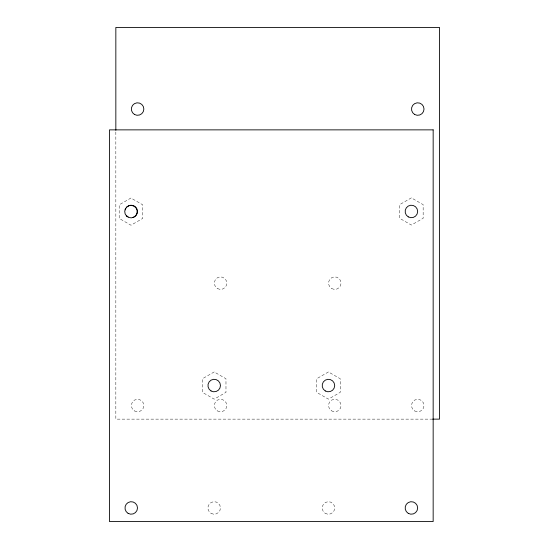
<?xml version="1.0" encoding="UTF-8"?>
<svg xmlns="http://www.w3.org/2000/svg" width="549" height="549" viewBox="0 0 549 549"><rect width="100%" height="100%" fill="white"/><g stroke="black" fill="none" stroke-linecap="round" stroke-linejoin="round"><path stroke-width="0.41" stroke-dasharray="2.75 2.06" d="M432.674 419.134L115.839 419.134L115.839 131.156M130.971 198.024L119.188 204.818L119.188 218.42L130.971 225.22L142.747 218.42L142.747 204.818L130.971 198.024M411.379 197.866L399.603 204.667L399.603 218.269L411.379 225.063L423.155 218.269L423.155 204.667L411.379 197.866M214.199 371.947L202.423 378.748L202.423 392.35L214.199 399.15L225.975 392.35L225.975 378.748L214.199 371.947M328.439 371.947L316.663 378.748L316.663 392.35L328.439 399.15L340.222 392.35L340.222 378.748L328.439 371.947M325.056 513.212A6.259 6.259 0 0 0 334.691 508.25A6.259 6.259 0 0 0 325.578 502.39A6.259 6.259 0 0 0 325.056 513.212M211.07 513.37A6.259 6.259 0 0 0 220.458 507.949A6.259 6.259 0 0 0 211.07 502.534A6.259 6.259 0 0 0 211.07 513.37M331.671 288.554A6.259 6.259 0 0 0 341.059 283.133A6.259 6.259 0 0 0 331.671 277.719A6.259 6.259 0 0 0 331.671 288.554M414.632 410.954A6.259 6.259 0 0 0 424.02 405.533A6.259 6.259 0 0 0 414.632 400.118A6.259 6.259 0 0 0 414.632 410.954M134.471 410.954A6.259 6.259 0 0 0 143.852 405.533A6.259 6.259 0 0 0 134.471 400.118A6.259 6.259 0 0 0 134.471 410.954M217.431 288.554A6.259 6.259 0 0 0 226.812 283.133A6.259 6.259 0 0 0 217.431 277.719A6.259 6.259 0 0 0 217.431 288.554M331.418 410.796A6.259 6.259 0 0 0 341.053 405.835A6.259 6.259 0 0 0 331.939 399.974A6.259 6.259 0 0 0 331.418 410.796M217.431 410.954A6.259 6.259 0 0 0 226.812 405.533A6.259 6.259 0 0 0 217.431 400.118A6.259 6.259 0 0 0 217.431 410.954"/><path stroke-width="0.82" d="M432.674 419.134L439.523 419.134L439.523 27.45L115.839 27.45L115.839 130.298M126.812 207.042A6.259 6.259 0 0 1 136.653 208.339A6.259 6.259 0 0 1 132.858 217.507M128.109 216.882A6.259 6.259 0 0 1 126.812 215.887M125.193 209.848A6.259 6.259 0 0 1 125.817 208.339M433.161 129.866L109.477 129.866L109.477 521.55L433.161 521.55L433.161 129.866M325.31 390.963A6.259 6.259 0 0 0 334.698 385.549A6.259 6.259 0 0 0 325.31 380.128A6.259 6.259 0 0 0 325.31 390.963M408.271 513.37A6.259 6.259 0 0 0 417.659 507.949A6.259 6.259 0 0 0 408.271 502.534A6.259 6.259 0 0 0 408.271 513.37M128.109 513.37A6.259 6.259 0 0 0 137.497 507.949A6.259 6.259 0 0 0 128.109 502.534A6.259 6.259 0 0 0 128.109 513.37M408.271 216.882A6.259 6.259 0 0 0 417.659 211.468A6.259 6.259 0 0 0 408.271 206.047A6.259 6.259 0 0 0 408.271 216.882M211.07 390.963A6.259 6.259 0 0 0 220.458 385.549A6.259 6.259 0 0 0 211.07 380.128A6.259 6.259 0 0 0 211.07 390.963M414.632 114.467A6.259 6.259 0 0 0 424.02 109.052A6.259 6.259 0 0 0 414.632 103.631A6.259 6.259 0 0 0 414.632 114.467M134.471 114.467A6.259 6.259 0 0 0 143.852 109.052A6.259 6.259 0 0 0 134.471 103.631A6.259 6.259 0 0 0 134.471 114.467M126.545 216.045A6.259 6.259 0 0 0 137.01 213.238A6.259 6.259 0 0 0 129.351 205.58A6.259 6.259 0 0 0 126.545 216.045"/></g></svg>
